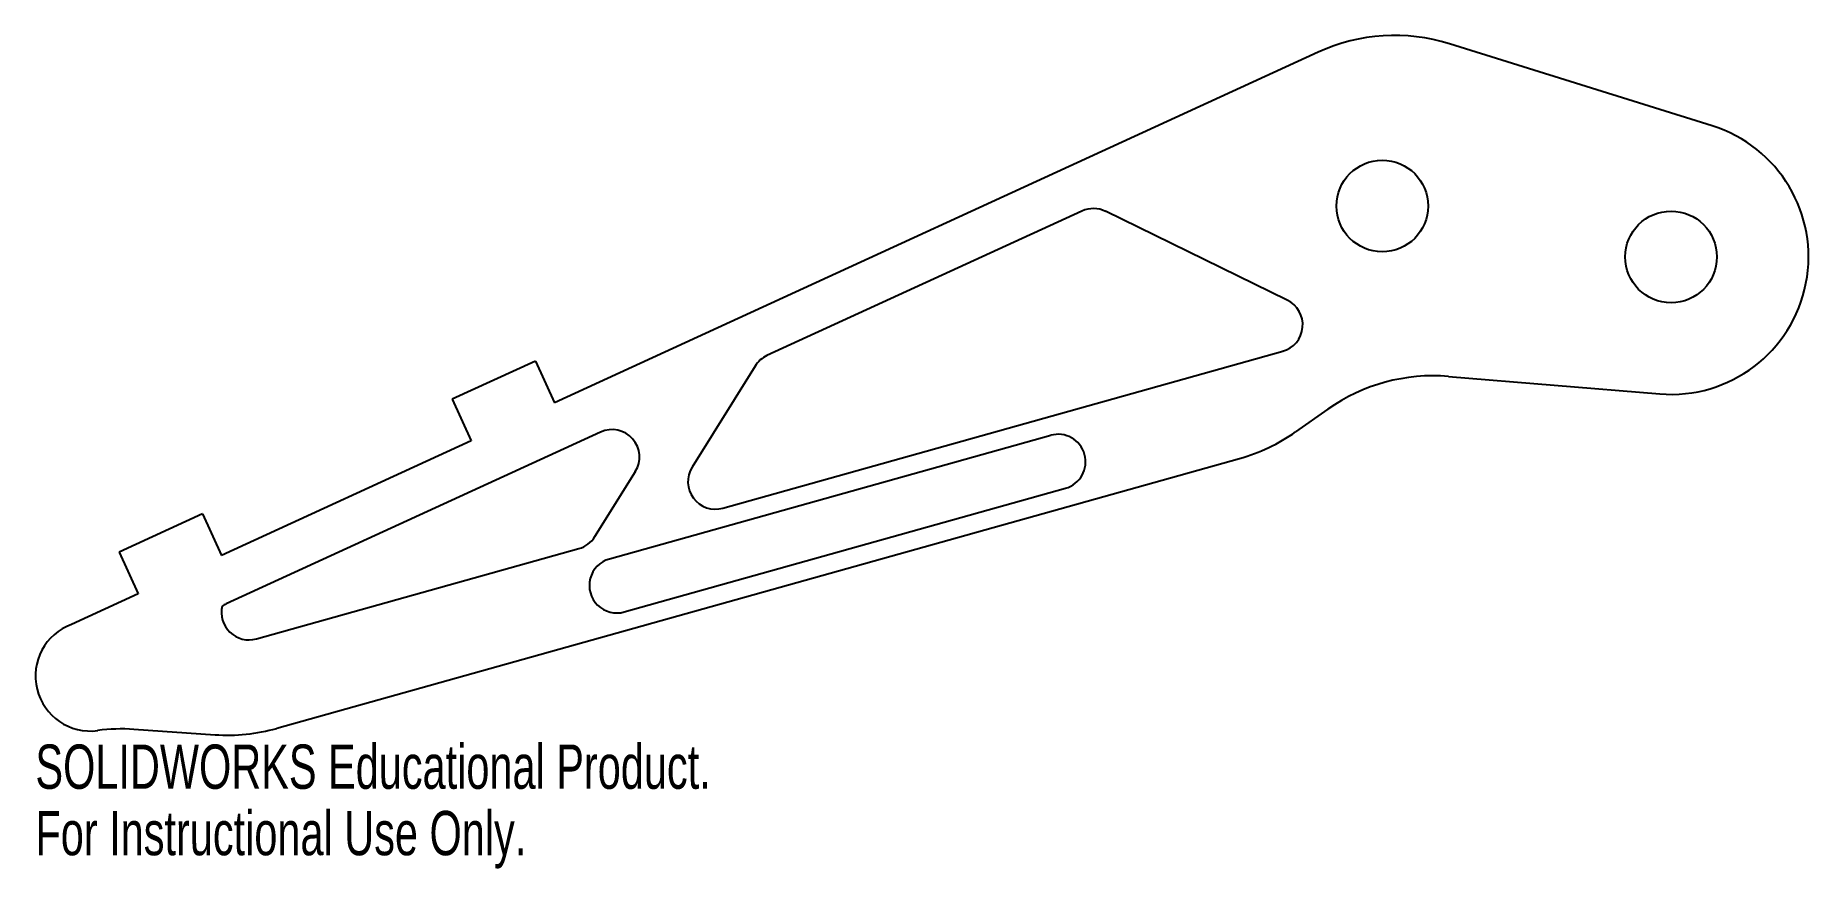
# Model space of a CAD drawing. Header units: millimetres. Extents: x -178 to 15, y -67 to 24.
import ezdxf

# ---------------------------------------------------------------- set-up
doc = ezdxf.new("R2010")
doc.units = ezdxf.units.MM
doc.styles.add('SLDTEXTSTYLE0', font='TXT', dxfattribs={"width": 0.7})

msp = doc.modelspace()

# ---------------------------------------------------------------- linework, layer by layer
at = {"color": 7, "linetype": 'Continuous', "lineweight": 25}
for p, q in [((4.47, 14.32), (-24.18, 23.27)), ((-38.49, 22.35), (-121.83, -15.91)), ((-64.29, 5.01), (-98.66, -10.77)), ((-41.88, -4.71), (-61.72, 4.98)), ((-123.91, -11.37), (-133, -15.54)), ((-123.91, -11.37), (-121.83, -15.91)), ((-103.47, -27.42), (-42.38, -10.3)), ((-99.95, -11.91), (-106.82, -22.95)), ((-24.29, -13.04), (-1.24, -14.95)), ((-133, -15.54), (-130.92, -20.09)), ((-37.45, -16.62), (-40.97, -19.1)), ((-116.81, -19.11), (-157.67, -37.87)), ((-130.92, -20.09), (-158.16, -32.6)), ((-115.84, -32.97), (-67.69, -19.47)), ((-152.14, -51.45), (-47.09, -22)), ((-117.44, -30.52), (-113.01, -23.42)), ((-114.22, -38.75), (-66.07, -25.25)), ((-160.25, -28.05), (-169.34, -32.23)), ((-160.25, -28.05), (-158.16, -32.6)), ((-169.34, -32.23), (-167.25, -36.77)), ((-154.36, -41.69), (-119.17, -31.83)), ((-167.25, -36.77), (-174.52, -40.11)), ((-167.72, -51.56), (-158.87, -52.15))]:
    msp.add_line(p, q, dxfattribs=at)
for centre in [(-31.51, 5.56), (0, 0)]:
    msp.add_circle(centre, 5, dxfattribs=at)
for centre, radius, start, end in [((-30.15, 4.18), 20, 72.6557, 114.6634), ((0, 0), 15, 265.2691, 72.6557), ((-63.03, 2.28), 3, 63.9716, 114.6634), ((-43.19, -7.41), 3, 285.6609, 63.9716), ((-97.4, -13.5), 3, 114.6634, 148.0736), ((-25.94, -32.97), 20, 85.2691, 125.1321), ((-115.56, -21.84), 3, 328.0736, 114.6634), ((-52.48, -2.74), 20, 285.6609, 305.1321), ((-66.88, -22.36), 3, 285.6609, 105.6609), ((-104.28, -24.53), 3, 148.0736, 285.6609), ((-119.98, -28.94), 3, 285.6609, 328.0736), ((-115.03, -35.86), 3, 105.6609, 285.6609), ((-155.17, -38.8), 3, 166.6306, 285.6609), ((-156.42, -40.6), 3, 114.6634, 123.8896), ((-172.47, -45.75), 6, 110, 277.5643), ((-169.05, -71.52), 20, 86.1896, 97.5643), ((-157.54, -32.2), 20, 266.1896, 285.6609)]:
    msp.add_arc(centre, radius, start, end, dxfattribs=at)

# ---------------------------------------------------------------- texts
at = {"color": 7, "linetype": 'Continuous', "char_height": 4.8336, "attachment_point": 1, "style": 'SLDTEXTSTYLE0'}
for s, insert in [('SOLIDWORKS Educational Product.', (-178.47, -53.22)), ('For Instructional Use Only.', (-178.47, -60.47))]:
    msp.add_mtext(s, dxfattribs=dict(at, insert=insert))

doc.saveas('drawing.dxf')
